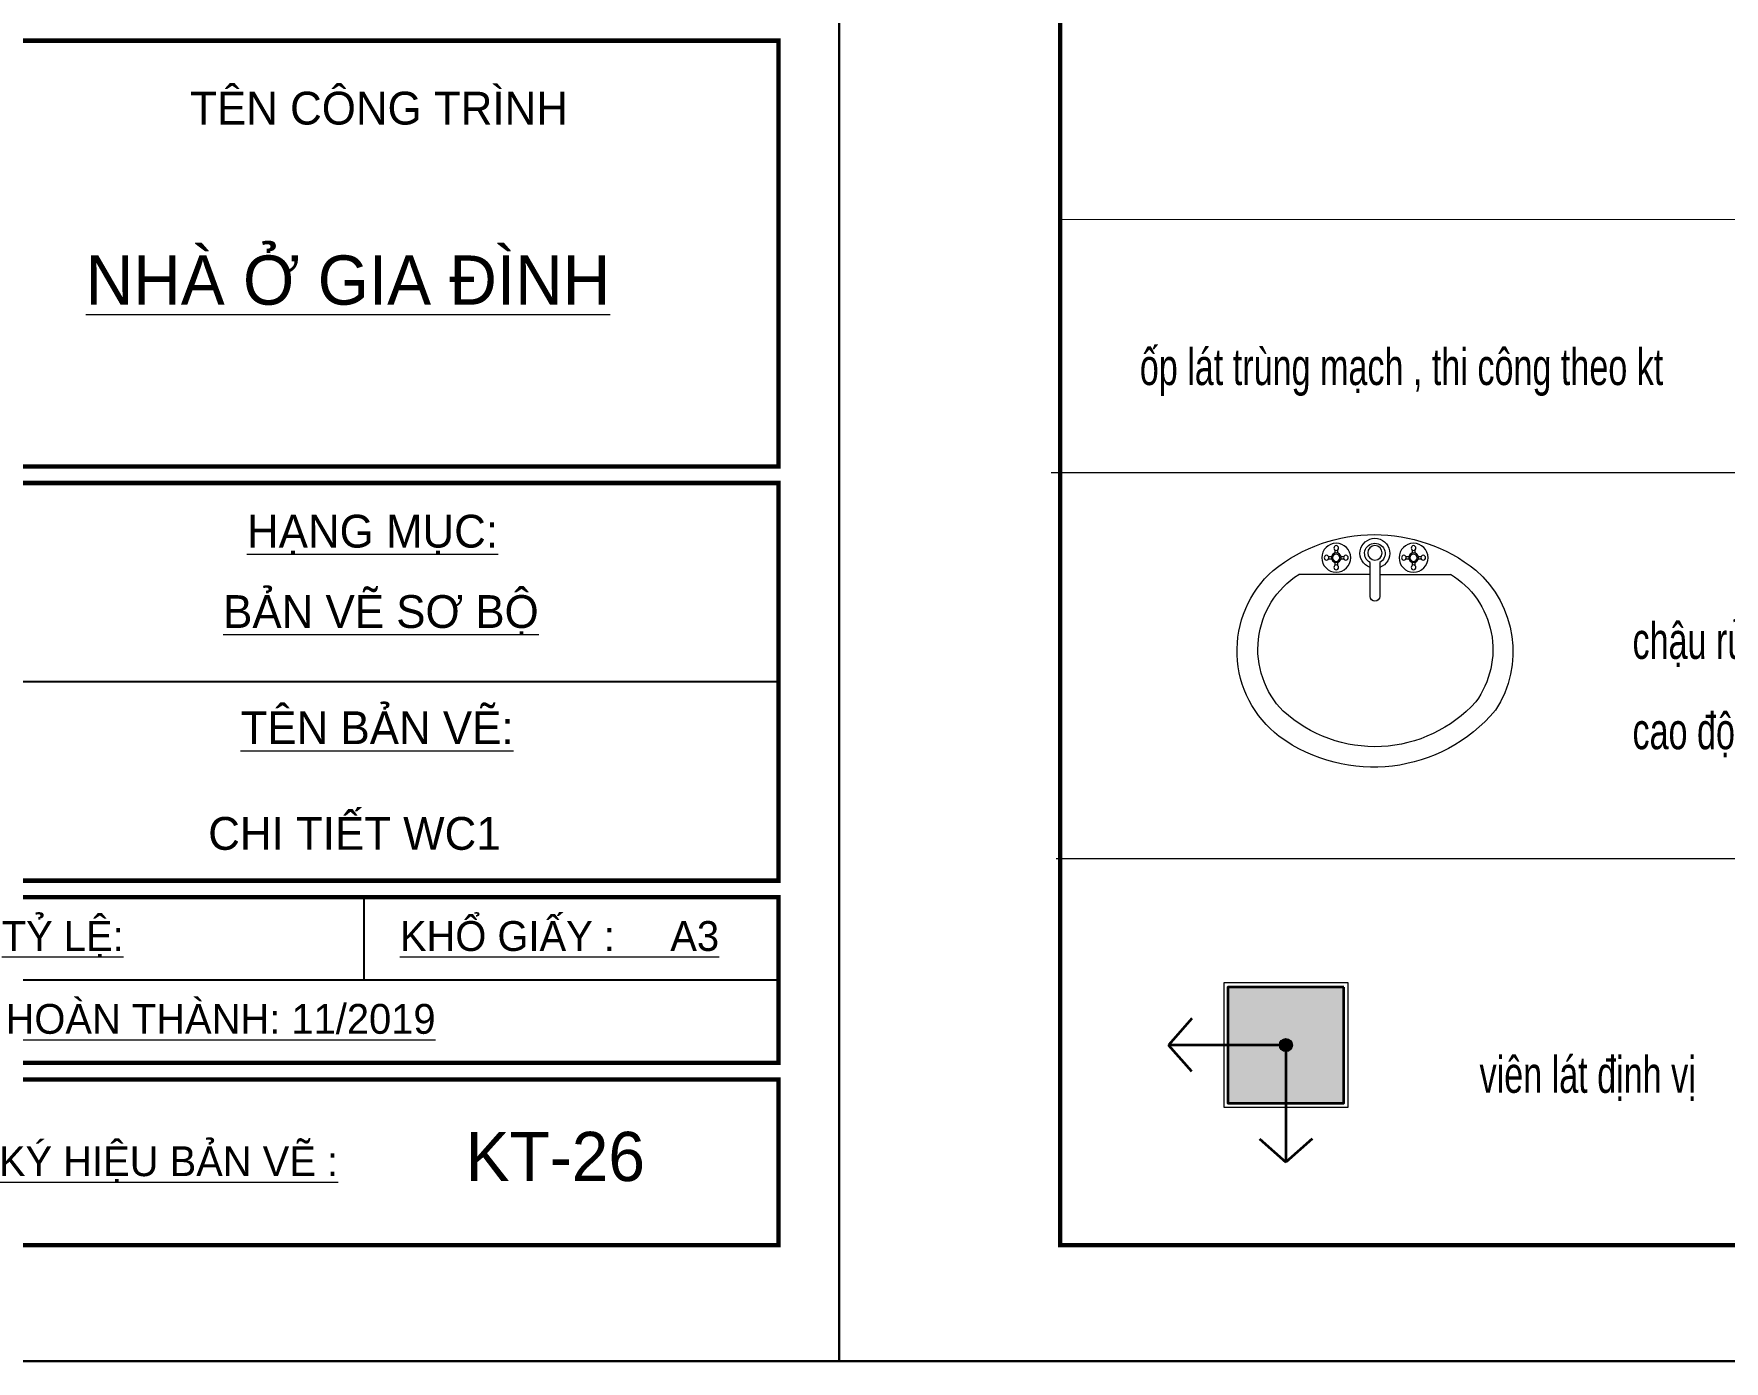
# Model space of a CAD drawing. Header units: inches. Extents: x 274208 to 641690, y -81912 to 129129.
# Drawn here: x 441977 to 446057, y -14890 to -11686 of the extents above; entities that cross this region are included whole.
import ezdxf
from ezdxf.enums import TextEntityAlignment as Align

# ---------------------------------------------------------------- set-up
doc = ezdxf.new("R2010")
doc.units = ezdxf.units.IN
doc.header["$MEASUREMENT"] = 0
for name, color, linetype, lineweight in [('01.Cut', 255, 'Continuous', 35), ('03.Manh', 251, 'Continuous', 13), ('05.Text', 253, 'Continuous', 18), ('07.Noi that', 169, 'Continuous', 5), ('09.Hatch', 250, 'Continuous', 5), ('10.Text', 254, 'Continuous', 18), ('11.Khung bo', 32, 'Continuous', 50), ('12.Khung', 36, 'Continuous', 25), ('Alliance-manh', 8, 'Continuous', 13)]:
    doc.layers.add(name, color=color, linetype=linetype, lineweight=lineweight)
doc.layers.add('Tpl_Bound', color=1, linetype='Continuous', plot=False)
doc.styles.add('TT5_Text Dim', font='hoatbif.shx', dxfattribs={"width": 0.6})
doc.styles.add('VnAvantH', font='')
doc.styles.get('VnAvantH').set_extended_font_data('.VnAvantH')

# ---------------------------------------------------------------- blocks, each defined once
blk = doc.blocks.new('100')
at = {"layer": '11.Khung bo', "const_width": 26.7}
for points in [[(1860913, -945240), (1860913, -916940), (1896063, -916940), (1896063, -945240)], [(1896213, -940540), (1901213, -940540), (1901213, -937971), (1896213, -937971)], [(1896213, -943040), (1901213, -943040), (1901213, -940640), (1896213, -940640)], [(1896213, -944140), (1901213, -944140), (1901213, -943140), (1896213, -943140)], [(1896213, -945240), (1901213, -945240), (1901213, -944240), (1896213, -944240)]]:
    blk.add_lwpolyline(points, close=True, dxfattribs=at)
at = {"layer": '12.Khung'}
for p, q in [((1901213, -941840), (1896213, -941840)), ((1898713, -943640), (1898713, -943140)), ((1901213, -943640), (1896213, -943640))]:
    blk.add_line(p, q, dxfattribs=at)
at = {"layer": '12.Khung', "color": 1}
blk.add_lwpolyline([(1901579, -945940), (1901579, -916240), (1859580, -916240), (1859580, -945940)], close=True, dxfattribs=at)
at = {"layer": '05.Text', "style": 'VnAvantH'}
for s, height, p in [('tªn C¤NG TR×NH', 198, (1897662, -938477)), ('%%UNHµ ë GIA §×NH', 297, (1897032, -939564)), ('%%Uh¹ng môc:', 198, (1898005, -941030)), ('%%Ub¶n vÏ s¬ bé', 198, (1897861, -941515)), ('%%Utªn b¶n vÏ:', 198, (1897966, -942216)), ('%%Utû lÖ:', 180, (1896525, -943464)), ('%%UKHæ GIÊY :     A3', 180, (1898928, -943464)), ('%%Uhoµn thµnh: 11/2019', 180, (1896548, -943964)), ('%%Uký hiÖu b¶n vÏ :', 180, (1896508, -944823))]:
    blk.add_text(s, height=height, dxfattribs=at).set_placement(p)
blk = doc.blocks.new('dgjhfdfhdfgdfgh')
at = {"layer": '09.Hatch'}
h = blk.add_hatch(dxfattribs=at)
h.set_pattern_fill('AR-SAND', color=256, scale=10, double=1)
h.set_pattern_definition([(37.5, (0, 0), (-0.6299336, 19.2682377), [0, -15.2, 0, -17, 0, -16.25]), (7.5, (0, 0), (17.697767, 28.2214607), [0, -8.2, 0, -13.7, 0, -5.25]), (327.5, (-12.3, 0), (31.1414186, 0.0565905), [0, -5, 0, -18, 0, -23.5]), (317.5, (-12.3, 0), (30.061266, 8.7767556), [0, -2.5, 0, -11.8, 0, -13.5])])
h.paths.add_polyline_path([(262747.6, 235300.6), (263307.6, 235300.6), (263307.6, 235860.6), (262747.6, 235860.6)])
h = blk.add_hatch(color=1, dxfattribs=at)
h.dxf.hatch_style = 1
edge = h.paths.add_edge_path()
edge.add_arc((263027.6, 235580.6), 31.4, 0, 360)
at = {"layer": '01.Cut', "color": 1}
for p, q in [((262900.2, 236033.8), (263027.6, 236147)), ((263027.6, 235611.9), (263027.6, 236147)), ((263155.1, 236033.8), (263027.6, 236147)), ((263480.9, 235708), (263594.1, 235580.6)), ((263059, 235580.6), (263594.1, 235580.6)), ((263480.9, 235453.1), (263594.1, 235580.6))]:
    blk.add_line(p, q, dxfattribs=at)
blk.add_lwpolyline([(262747.6, 235300.6), (263307.6, 235300.6), (263307.6, 235860.6), (262747.6, 235860.6)], close=True, dxfattribs=at)
at = {"layer": '09.Hatch'}
blk.add_lwpolyline([(262727.6, 235280.6), (263327.6, 235280.6), (263327.6, 235880.6), (262727.6, 235880.6)], close=True, dxfattribs=at)
blk.add_circle((263027.6, 235580.6), 31.4, dxfattribs=at)
blk = doc.blocks.new('A$C1CC355C6')
at = {"layer": '07.Noi that'}
for p, q in [((71.9, 8.3), (71.9, 137.4)), ((33.3, 71.8), (28, 71.8)), ((28, 67.4), (33.3, 67.4)), ((39.6, 83.3), (39.6, 78.1)), ((43.9, 83.3), (43.9, 78.1)), ((55.5, 71.8), (50.2, 71.8)), ((50.2, 67.4), (55.5, 67.4)), ((39.6, 61.1), (39.6, 55.9)), ((43.9, 61.1), (43.9, 55.9)), ((111.8, 8.3), (50.5, 8.3)), ((50.5, -9.2), (111.8, -9.2)), ((71.9, -9.2), (71.9, -137.6)), ((39.6, -56.7), (39.6, -61.9)), ((43.9, -56.7), (43.9, -61.9)), ((33.3, -68.2), (28, -68.2)), ((28, -72.6), (33.3, -72.6)), ((39.6, -78.9), (39.6, -84.1)), ((43.9, -78.9), (43.9, -84.1)), ((55.5, -68.2), (50.2, -68.2)), ((50.2, -72.6), (55.5, -72.6))]:
    blk.add_line(p, q, dxfattribs=at)
for centre, radius in [((41.8, 69.6), 26.2), ((24.3, 69.6), 4.37), ((41.8, 69.6), 8.75), ((41.8, 69.6), 6.56), ((41.8, 87.1), 4.37), ((59.3, 69.6), 4.38), ((41.8, 52.1), 4.37), ((33, -0.4), 13.1), ((41.8, -70.4), 26.2), ((41.8, -52.9), 4.37), ((24.3, -70.4), 4.37), ((41.8, -70.4), 8.75), ((41.8, -70.4), 6.56), ((41.8, -87.9), 4.37), ((59.3, -70.4), 4.38)]:
    blk.add_circle(centre, radius, dxfattribs=at)
for centre, radius, start, end in [((210.5, 54.2), 195, 37.4317, 138.3129), ((293, 0), 293, 141.1241, 218.6137), ((207.3, 50.6), 160.9, 45.6391, 147.3099), ((137.8, -0.3), 246.1, 312.0945, 42.3528), ((132.8, 2.3), 288.3, 309.9717, 36.2438), ((33.7, -0.4), 27, 18.9246, 341.0754), ((34.1, -0.4), 18.6, 28.0737, 331.9263), ((111.8, -0.4), 8.75, 270.005, 89.995), ((208.1, -54.3), 159.7, 211.4116, 306.3712), ((211.7, -54.8), 195.4, 220.9441, 302.9876)]:
    blk.add_arc(centre, radius, start, end, dxfattribs=at)

msp = doc.modelspace()

# ---------------------------------------------------------------- linework, layer by layer
at = {"layer": 'Alliance-manh', "ltscale": 2}
for p, q in [((444433, -12744.9), (449580, -12744.9)), ((444445, -13676.8), (447513.1, -13676.8))]:
    msp.add_line(p, q, dxfattribs=at)
msp.add_lwpolyline([(451402.7, -14610.2), (451402.7, -12136.9), (444454.5, -12134.3)], dxfattribs=at)
at = {"layer": 'Tpl_Bound', "color": 1}
for points in [[(427121.3, -14890.2), (427121.3, -3010.3), (443921.2, -3010.3), (443921.2, -14890.2)], [(443921.2, -14890.2), (443921.2, -3010.3), (460721, -3010.3), (460721, -14890.2)]]:
    msp.add_lwpolyline(points, close=True, dxfattribs=at)

# ---------------------------------------------------------------- block references
at = {"layer": '03.Manh', "xscale": -1.333333333333333, "yscale": 1.333333333333333, "zscale": 1.333333333333333, "rotation": 90}
msp.add_blockref('A$C1CC355C6', (445213.7, -12895), dxfattribs=at)
at = {"layer": '05.Text', "xscale": 0.4, "yscale": 0.4, "zscale": 0.4}
for p in [(-316710.5, 363485.7), (-299910.7, 363485.7)]:
    msp.add_blockref('100', p, dxfattribs=at)
at = {"layer": '09.Hatch', "xscale": 0.5, "yscale": 0.5, "zscale": 0.5, "rotation": 180}
msp.add_blockref('dgjhfdfhdfgdfgh', (576513.1, 103663.3), dxfattribs=at)

# ---------------------------------------------------------------- texts
at = {"layer": '05.Text', "style": 'VnAvantH'}
for s, height, p in [('CHI TIÕT WC1', 79.199, (443103.9, -13655.8)), ('KT-26', 118.8, (443452.2, -14455.4))]:
    msp.add_text(s, height=height, dxfattribs=at).set_placement(p, align=Align.RIGHT)
at = {"layer": '10.Text', "style": 'TT5_Text Dim', "width": 0.7}
for s, p in [('èp l¸t trïng m¹ch , thi c«ng theo kt', (444646.7, -12533.9)), ('chËu röa ', (445836.1, -13195)), ('cao ®é 800', (445836.1, -13413)), ('viªn l¸t ®Þnh vÞ', (445466.9, -14242.4))]:
    msp.add_text(s, height=88, dxfattribs=at).set_placement(p)

doc.saveas('drawing.dxf')
